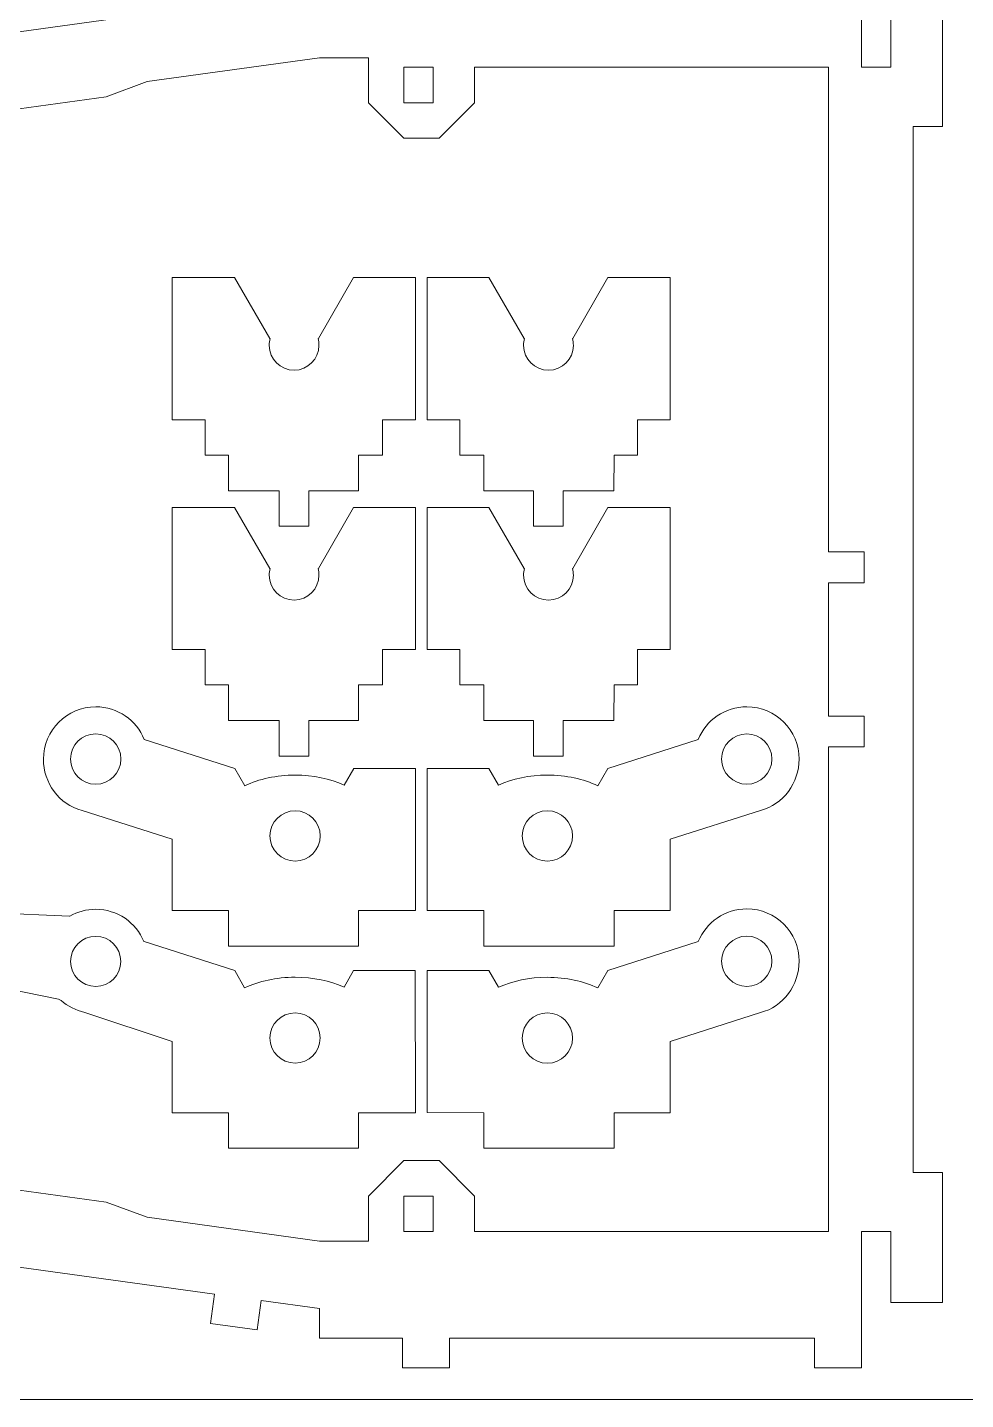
# Model space of a CAD drawing. Header units: centimetres. Extents: x -129.3 to -71.3, y -1.4 to 86.6.
# Drawn here: x -123.6 to -115.53, y -1.37 to 10.45 of the extents above; entities that cross this region are included whole.
import ezdxf

# ---------------------------------------------------------------- set-up
doc = ezdxf.new("R2010")
doc.units = ezdxf.units.CM
doc.header["$MEASUREMENT"] = 0
doc.layers.add('Camada 1', color=7, linetype='Continuous')

msp = doc.modelspace()

# ---------------------------------------------------------------- linework, layer by layer
at = {"layer": 'Camada 1', "color": 250, "lineweight": 20}
msp.add_open_spline([(-100.25825, -0.87178), (-100.25825, -1.14679), (-100.48325, -1.37179), (-100.75824, -1.37179), (-100.75824, -1.37179), (-100.75824, -1.37179), (-128.75825, -1.37179), (-128.75825, -1.37179), (-128.75825, -1.37179), (-129.03324, -1.37179), (-129.25825, -1.14679), (-129.25825, -0.87178), (-129.25825, -0.87178), (-129.25825, -0.87178), (-129.25825, 42.12823), (-129.25825, 42.12823), (-129.25825, 42.12823), (-129.25825, 42.40323), (-129.03324, 42.62823), (-128.75825, 42.62823)], degree=3, knots=[0, 0, 0, 0, 0.16666667, 0.16666667, 0.16666667, 0.16666667, 0.33333333, 0.33333333, 0.33333333, 0.33333333, 0.5, 0.5, 0.5, 0.5, 0.66666667, 0.66666667, 0.66666667, 0.66666667, 1, 1, 1, 1], dxfattribs=at)
at = {"layer": 'Camada 1', "lineweight": 9}
for points, knots in [([(-125.85326, 7.29261), (-125.85326, 7.29261), (-125.85326, 7.03779), (-125.85326, 7.03779), (-125.85326, 7.03779), (-125.85326, 7.03779), (-126.20753, 7.03779), (-126.20753, 7.03779), (-126.20753, 7.03779), (-126.20753, 7.03779), (-126.20753, 3.14068), (-126.20753, 3.14068), (-126.20753, 3.14068), (-126.20753, 3.14068), (-125.85326, 3.14068), (-125.85326, 3.14068), (-125.85326, 3.14068), (-125.85326, 3.14068), (-125.85326, 2.88587), (-125.85326, 2.88587), (-125.85326, 2.88587), (-125.85326, 2.88587), (-126.20753, 2.88587), (-126.20753, 2.88587), (-126.20753, 2.88587), (-126.20753, 2.88587), (-126.20753, 0.81398), (-126.20753, 0.81398), (-126.20753, 0.81398), (-126.20753, 0.81398), (-126.18846, 0.77413), (-126.18846, 0.77413), (-126.18846, 0.77413), (-126.18846, 0.77413), (-125.86197, 0.5121), (-125.86197, 0.5121), (-125.86197, 0.5121), (-125.86197, 0.5121), (-126.0197, 0.31283), (-126.0197, 0.31283), (-126.0197, 0.31283), (-126.0197, 0.31283), (-125.69322, 0.05079), (-125.69322, 0.05079), (-125.69322, 0.05079), (-125.69322, 0.05079), (-125.53549, 0.25005), (-125.53549, 0.25005), (-125.53549, 0.25005), (-125.53549, 0.25005), (-125.209, -0.01198), (-125.209, -0.01198), (-125.209, -0.01198), (-125.209, -0.01198), (-125.18434, -0.02262), (-125.18434, -0.02262), (-125.18434, -0.02262), (-125.18434, -0.02262), (-124.68294, -0.09191), (-124.68294, -0.09191), (-124.68294, -0.09191), (-124.68294, -0.09191), (-124.71735, -0.34436), (-124.71735, -0.34436), (-124.71735, -0.34436), (-124.71735, -0.34436), (-124.31622, -0.39979), (-124.31622, -0.39979), (-124.31622, -0.39979), (-124.31622, -0.39979), (-124.28181, -0.14735), (-124.28181, -0.14735), (-124.28181, -0.14735), (-124.28181, -0.14735), (-121.993, -0.46368), (-121.993, -0.46368), (-121.993, -0.46368), (-121.993, -0.46368), (-122.02741, -0.71613), (-122.02741, -0.71613), (-122.02741, -0.71613), (-122.02741, -0.71613), (-121.62629, -0.77157), (-121.62629, -0.77157), (-121.62629, -0.77157), (-121.62629, -0.77157), (-121.59188, -0.51912), (-121.59188, -0.51912), (-121.59188, -0.51912), (-121.59188, -0.51912), (-121.09048, -0.58842), (-121.09048, -0.58842), (-121.09048, -0.58842), (-121.09048, -0.58842), (-121.09048, -0.84274), (-121.09048, -0.84274), (-121.09048, -0.84274), (-121.09048, -0.84274), (-120.3754, -0.84274), (-120.3754, -0.84274), (-120.3754, -0.84274), (-120.3754, -0.84274), (-120.3754, -1.09756), (-120.3754, -1.09756), (-120.3754, -1.09756), (-120.3754, -1.09756), (-119.97052, -1.09756), (-119.97052, -1.09756), (-119.97052, -1.09756), (-119.97052, -1.09756), (-119.97052, -0.84274), (-119.97052, -0.84274), (-119.97052, -0.84274), (-119.97052, -0.84274), (-116.8279, -0.84274), (-116.8279, -0.84274), (-116.8279, -0.84274), (-116.8279, -0.84274), (-116.8279, -1.09756), (-116.8279, -1.09756), (-116.8279, -1.09756), (-116.8279, -1.09756), (-116.42301, -1.09756), (-116.42301, -1.09756), (-116.42301, -1.09756), (-116.42301, -1.09756), (-116.42301, 0.07457), (-116.42301, 0.07457), (-116.42301, 0.07457), (-116.42301, 0.07457), (-116.16996, 0.07457), (-116.16996, 0.07457), (-116.16996, 0.07457), (-116.16996, 0.07457), (-116.16996, -0.53698), (-116.16996, -0.53698), (-116.16996, -0.53698), (-116.16996, -0.53698), (-115.72588, -0.53698), (-115.72588, -0.53698), (-115.72588, -0.53698), (-115.72588, -0.53698), (-115.72588, 0.58418), (-115.72588, 0.58418), (-115.72588, 0.58418), (-115.72588, 0.58418), (-115.97893, 0.58418), (-115.97893, 0.58418), (-115.97893, 0.58418), (-115.97893, 0.58418), (-115.97893, 9.59429), (-115.97893, 9.59429), (-115.97893, 9.59429), (-115.97893, 9.59429), (-115.72588, 9.59429), (-115.72588, 9.59429), (-115.72588, 9.59429), (-115.72588, 9.59429), (-115.72588, 10.71545), (-115.72588, 10.71545), (-115.72588, 10.71545), (-115.72588, 10.71545), (-116.16996, 10.71545), (-116.16996, 10.71545), (-116.16996, 10.71545), (-116.16996, 10.71545), (-116.16996, 10.10391), (-116.16996, 10.10391), (-116.16996, 10.10391), (-116.16996, 10.10391), (-116.42301, 10.10391), (-116.42301, 10.10391), (-116.42301, 10.10391), (-116.42301, 10.10391), (-116.42301, 11.27604), (-116.42301, 11.27604), (-116.42301, 11.27604), (-116.42301, 11.27604), (-116.8279, 11.27604), (-116.8279, 11.27604), (-116.8279, 11.27604), (-116.8279, 11.27604), (-116.8279, 11.02123), (-116.8279, 11.02123), (-116.8279, 11.02123), (-116.8279, 11.02123), (-119.97052, 11.02123), (-119.97052, 11.02123), (-119.97052, 11.02123), (-119.97052, 11.02123), (-119.97052, 11.27604), (-119.97052, 11.27604), (-119.97052, 11.27604), (-119.97052, 11.27604), (-120.3754, 11.27604), (-120.3754, 11.27604), (-120.3754, 11.27604), (-120.3754, 11.27604), (-120.3754, 11.02123), (-120.3754, 11.02123), (-120.3754, 11.02123), (-120.3754, 11.02123), (-121.09048, 11.02123), (-121.09048, 11.02123), (-121.09048, 11.02123), (-121.09048, 11.02123), (-121.09048, 10.7669), (-121.09048, 10.7669), (-121.09048, 10.7669), (-121.09048, 10.7669), (-121.59188, 10.6976), (-121.59188, 10.6976), (-121.59188, 10.6976), (-121.59188, 10.6976), (-121.62629, 10.95004), (-121.62629, 10.95004), (-121.62629, 10.95004), (-121.62629, 10.95004), (-122.02741, 10.89461), (-122.02741, 10.89461), (-122.02741, 10.89461), (-122.02741, 10.89461), (-121.993, 10.64216), (-121.993, 10.64216), (-121.993, 10.64216), (-121.993, 10.64216), (-124.28181, 10.32584), (-124.28181, 10.32584), (-124.28181, 10.32584), (-124.28181, 10.32584), (-124.31622, 10.57829), (-124.31622, 10.57829), (-124.31622, 10.57829), (-124.31622, 10.57829), (-124.71735, 10.52285), (-124.71735, 10.52285), (-124.71735, 10.52285), (-124.71735, 10.52285), (-124.68294, 10.2704), (-124.68294, 10.2704), (-124.68294, 10.2704), (-124.68294, 10.2704), (-125.18434, 10.20111), (-125.18434, 10.20111), (-125.18434, 10.20111), (-125.18434, 10.20111), (-125.209, 10.19046), (-125.209, 10.19046), (-125.209, 10.19046), (-125.209, 10.19046), (-125.53549, 9.92843), (-125.53549, 9.92843), (-125.53549, 9.92843), (-125.53549, 9.92843), (-125.69322, 10.12769), (-125.69322, 10.12769), (-125.69322, 10.12769), (-125.69322, 10.12769), (-126.0197, 9.86565), (-126.0197, 9.86565), (-126.0197, 9.86565), (-126.0197, 9.86565), (-125.86197, 9.6664), (-125.86197, 9.6664), (-125.86197, 9.6664), (-125.86197, 9.6664), (-126.18846, 9.40436), (-126.18846, 9.40436), (-126.18846, 9.40436), (-126.18846, 9.40436), (-126.20753, 9.3645), (-126.20753, 9.3645), (-126.20753, 9.3645), (-126.20753, 9.3645), (-126.20753, 7.29261), (-126.20753, 7.29261), (-126.20753, 7.29261), (-126.20753, 7.29261), (-125.85326, 7.29261), (-125.85326, 7.29261)], [0, 0, 0, 0, 0.01408451, 0.01408451, 0.01408451, 0.01408451, 0.02816901, 0.02816901, 0.02816901, 0.02816901, 0.04225352, 0.04225352, 0.04225352, 0.04225352, 0.05633803, 0.05633803, 0.05633803, 0.05633803, 0.07042254, 0.07042254, 0.07042254, 0.07042254, 0.08450704, 0.08450704, 0.08450704, 0.08450704, 0.09859155, 0.09859155, 0.09859155, 0.09859155, 0.11267606, 0.11267606, 0.11267606, 0.11267606, 0.12676056, 0.12676056, 0.12676056, 0.12676056, 0.14084507, 0.14084507, 0.14084507, 0.14084507, 0.15492958, 0.15492958, 0.15492958, 0.15492958, 0.16901408, 0.16901408, 0.16901408, 0.16901408, 0.18309859, 0.18309859, 0.18309859, 0.18309859, 0.1971831, 0.1971831, 0.1971831, 0.1971831, 0.21126761, 0.21126761, 0.21126761, 0.21126761, 0.22535211, 0.22535211, 0.22535211, 0.22535211, 0.23943662, 0.23943662, 0.23943662, 0.23943662, 0.25352113, 0.25352113, 0.25352113, 0.25352113, 0.26760563, 0.26760563, 0.26760563, 0.26760563, 0.28169014, 0.28169014, 0.28169014, 0.28169014, 0.29577465, 0.29577465, 0.29577465, 0.29577465, 0.30985915, 0.30985915, 0.30985915, 0.30985915, 0.32394366, 0.32394366, 0.32394366, 0.32394366, 0.33802817, 0.33802817, 0.33802817, 0.33802817, 0.35211268, 0.35211268, 0.35211268, 0.35211268, 0.36619718, 0.36619718, 0.36619718, 0.36619718, 0.38028169, 0.38028169, 0.38028169, 0.38028169, 0.3943662, 0.3943662, 0.3943662, 0.3943662, 0.4084507, 0.4084507, 0.4084507, 0.4084507, 0.42253521, 0.42253521, 0.42253521, 0.42253521, 0.43661972, 0.43661972, 0.43661972, 0.43661972, 0.45070423, 0.45070423, 0.45070423, 0.45070423, 0.46478873, 0.46478873, 0.46478873, 0.46478873, 0.47887324, 0.47887324, 0.47887324, 0.47887324, 0.49295775, 0.49295775, 0.49295775, 0.49295775, 0.50704225, 0.50704225, 0.50704225, 0.50704225, 0.52112676, 0.52112676, 0.52112676, 0.52112676, 0.53521127, 0.53521127, 0.53521127, 0.53521127, 0.54929577, 0.54929577, 0.54929577, 0.54929577, 0.56338028, 0.56338028, 0.56338028, 0.56338028, 0.57746479, 0.57746479, 0.57746479, 0.57746479, 0.5915493, 0.5915493, 0.5915493, 0.5915493, 0.6056338, 0.6056338, 0.6056338, 0.6056338, 0.61971831, 0.61971831, 0.61971831, 0.61971831, 0.63380282, 0.63380282, 0.63380282, 0.63380282, 0.64788732, 0.64788732, 0.64788732, 0.64788732, 0.66197183, 0.66197183, 0.66197183, 0.66197183, 0.67605634, 0.67605634, 0.67605634, 0.67605634, 0.69014085, 0.69014085, 0.69014085, 0.69014085, 0.70422535, 0.70422535, 0.70422535, 0.70422535, 0.71830986, 0.71830986, 0.71830986, 0.71830986, 0.73239437, 0.73239437, 0.73239437, 0.73239437, 0.74647887, 0.74647887, 0.74647887, 0.74647887, 0.76056338, 0.76056338, 0.76056338, 0.76056338, 0.77464789, 0.77464789, 0.77464789, 0.77464789, 0.78873239, 0.78873239, 0.78873239, 0.78873239, 0.8028169, 0.8028169, 0.8028169, 0.8028169, 0.81690141, 0.81690141, 0.81690141, 0.81690141, 0.83098592, 0.83098592, 0.83098592, 0.83098592, 0.84507042, 0.84507042, 0.84507042, 0.84507042, 0.85915493, 0.85915493, 0.85915493, 0.85915493, 0.87323944, 0.87323944, 0.87323944, 0.87323944, 0.88732394, 0.88732394, 0.88732394, 0.88732394, 0.90140845, 0.90140845, 0.90140845, 0.90140845, 0.91549296, 0.91549296, 0.91549296, 0.91549296, 0.92957746, 0.92957746, 0.92957746, 0.92957746, 0.94366197, 0.94366197, 0.94366197, 0.94366197, 0.95774648, 0.95774648, 0.95774648, 0.95774648, 0.97183099, 0.97183099, 0.97183099, 0.97183099, 1, 1, 1, 1]), ([(-125.42813, 3.16616), (-125.42813, 3.16616), (-125.54959, 3.41077), (-125.54959, 3.41077), (-125.54959, 3.41077), (-125.54959, 3.41077), (-125.54959, 6.76772), (-125.54959, 6.76772), (-125.54959, 6.76772), (-125.54959, 6.76772), (-125.42813, 7.01231), (-125.42813, 7.01231), (-125.42813, 7.01231), (-125.42813, 7.01231), (-125.42813, 7.31809), (-125.42813, 7.31809), (-125.42813, 7.31809), (-125.42813, 7.31809), (-125.54959, 7.55404), (-125.54959, 7.55404), (-125.54959, 7.55404), (-125.54959, 7.55404), (-125.54959, 9.2404), (-125.54959, 9.2404), (-125.54959, 9.2404), (-125.54959, 9.2404), (-125.17746, 9.53907), (-125.17746, 9.53907), (-125.17746, 9.53907), (-125.17746, 9.53907), (-122.9257, 9.85027), (-122.9257, 9.85027), (-122.9257, 9.85027), (-122.9257, 9.85027), (-122.57445, 9.98029), (-122.57445, 9.98029), (-122.57445, 9.98029), (-122.57445, 9.98029), (-121.09048, 10.18539), (-121.09048, 10.18539), (-121.09048, 10.18539), (-121.09048, 10.18539), (-120.6668, 10.18539), (-120.6668, 10.18539), (-120.6668, 10.18539), (-120.6668, 10.18539), (-120.6668, 9.79814), (-120.6668, 9.79814), (-120.6668, 9.79814), (-120.6668, 9.79814), (-120.36314, 9.49237), (-120.36314, 9.49237), (-120.36314, 9.49237), (-120.36314, 9.49237), (-120.05947, 9.49237), (-120.05947, 9.49237), (-120.05947, 9.49237), (-120.05947, 9.49237), (-119.75581, 9.79814), (-119.75581, 9.79814), (-119.75581, 9.79814), (-119.75581, 9.79814), (-119.75581, 10.10391), (-119.75581, 10.10391), (-119.75581, 10.10391), (-119.75581, 10.10391), (-116.70772, 10.10391), (-116.70772, 10.10391), (-116.70772, 10.10391), (-116.70772, 10.10391), (-116.70772, 5.92898), (-116.70772, 5.92898), (-116.70772, 5.92898), (-116.70772, 5.92898), (-116.39971, 5.92898), (-116.39971, 5.92898), (-116.39971, 5.92898), (-116.39971, 5.92898), (-116.39971, 5.66438), (-116.39971, 5.66438), (-116.39971, 5.66438), (-116.39971, 5.66438), (-116.70772, 5.66438), (-116.70772, 5.66438), (-116.70772, 5.66438), (-116.70772, 5.66438), (-116.70772, 4.5141), (-116.70772, 4.5141), (-116.70772, 4.5141), (-116.70772, 4.5141), (-116.39971, 4.5141), (-116.39971, 4.5141), (-116.39971, 4.5141), (-116.39971, 4.5141), (-116.39971, 4.2495), (-116.39971, 4.2495), (-116.39971, 4.2495), (-116.39971, 4.2495), (-116.70772, 4.2495), (-116.70772, 4.2495), (-116.70772, 4.2495), (-116.70772, 4.2495), (-116.70772, 0.07457), (-116.70772, 0.07457), (-116.70772, 0.07457), (-116.70772, 0.07457), (-119.75581, 0.07457), (-119.75581, 0.07457), (-119.75581, 0.07457), (-119.75581, 0.07457), (-119.75581, 0.38034), (-119.75581, 0.38034), (-119.75581, 0.38034), (-119.75581, 0.38034), (-120.05947, 0.68612), (-120.05947, 0.68612), (-120.05947, 0.68612), (-120.05947, 0.68612), (-120.36314, 0.68612), (-120.36314, 0.68612), (-120.36314, 0.68612), (-120.36314, 0.68612), (-120.6668, 0.38034), (-120.6668, 0.38034), (-120.6668, 0.38034), (-120.6668, 0.38034), (-120.6668, -0.0069), (-120.6668, -0.0069), (-120.6668, -0.0069), (-120.6668, -0.0069), (-121.09048, -0.0069), (-121.09048, -0.0069), (-121.09048, -0.0069), (-121.09048, -0.0069), (-122.57445, 0.19819), (-122.57445, 0.19819), (-122.57445, 0.19819), (-122.57445, 0.19819), (-122.9257, 0.32822), (-122.9257, 0.32822), (-122.9257, 0.32822), (-122.9257, 0.32822), (-125.17746, 0.63942), (-125.17746, 0.63942), (-125.17746, 0.63942), (-125.17746, 0.63942), (-125.54959, 0.93809), (-125.54959, 0.93809), (-125.54959, 0.93809), (-125.54959, 0.93809), (-125.54959, 2.62443), (-125.54959, 2.62443), (-125.54959, 2.62443), (-125.54959, 2.62443), (-125.42813, 2.8604), (-125.42813, 2.8604), (-125.42813, 2.8604), (-125.42813, 2.8604), (-125.42813, 3.16616), (-125.42813, 3.16616)], [0, 0, 0, 0, 0.02439024, 0.02439024, 0.02439024, 0.02439024, 0.04878049, 0.04878049, 0.04878049, 0.04878049, 0.07317073, 0.07317073, 0.07317073, 0.07317073, 0.09756098, 0.09756098, 0.09756098, 0.09756098, 0.12195122, 0.12195122, 0.12195122, 0.12195122, 0.14634146, 0.14634146, 0.14634146, 0.14634146, 0.17073171, 0.17073171, 0.17073171, 0.17073171, 0.19512195, 0.19512195, 0.19512195, 0.19512195, 0.2195122, 0.2195122, 0.2195122, 0.2195122, 0.24390244, 0.24390244, 0.24390244, 0.24390244, 0.26829268, 0.26829268, 0.26829268, 0.26829268, 0.29268293, 0.29268293, 0.29268293, 0.29268293, 0.31707317, 0.31707317, 0.31707317, 0.31707317, 0.34146341, 0.34146341, 0.34146341, 0.34146341, 0.36585366, 0.36585366, 0.36585366, 0.36585366, 0.3902439, 0.3902439, 0.3902439, 0.3902439, 0.41463415, 0.41463415, 0.41463415, 0.41463415, 0.43902439, 0.43902439, 0.43902439, 0.43902439, 0.46341463, 0.46341463, 0.46341463, 0.46341463, 0.48780488, 0.48780488, 0.48780488, 0.48780488, 0.51219512, 0.51219512, 0.51219512, 0.51219512, 0.53658537, 0.53658537, 0.53658537, 0.53658537, 0.56097561, 0.56097561, 0.56097561, 0.56097561, 0.58536585, 0.58536585, 0.58536585, 0.58536585, 0.6097561, 0.6097561, 0.6097561, 0.6097561, 0.63414634, 0.63414634, 0.63414634, 0.63414634, 0.65853659, 0.65853659, 0.65853659, 0.65853659, 0.68292683, 0.68292683, 0.68292683, 0.68292683, 0.70731707, 0.70731707, 0.70731707, 0.70731707, 0.73170732, 0.73170732, 0.73170732, 0.73170732, 0.75609756, 0.75609756, 0.75609756, 0.75609756, 0.7804878, 0.7804878, 0.7804878, 0.7804878, 0.80487805, 0.80487805, 0.80487805, 0.80487805, 0.82926829, 0.82926829, 0.82926829, 0.82926829, 0.85365854, 0.85365854, 0.85365854, 0.85365854, 0.87804878, 0.87804878, 0.87804878, 0.87804878, 0.90243902, 0.90243902, 0.90243902, 0.90243902, 0.92682927, 0.92682927, 0.92682927, 0.92682927, 0.95121951, 0.95121951, 0.95121951, 0.95121951, 1, 1, 1, 1]), ([(-120.36314, 10.10391), (-120.36314, 10.10391), (-120.36314, 9.79814), (-120.36314, 9.79814), (-120.36314, 9.79814), (-120.36314, 9.79814), (-120.11008, 9.79814), (-120.11008, 9.79814), (-120.11008, 9.79814), (-120.11008, 9.79814), (-120.11008, 10.10391), (-120.11008, 10.10391), (-120.11008, 10.10391), (-120.11008, 10.10391), (-120.36314, 10.10391), (-120.36314, 10.10391)], [0, 0, 0, 0, 0.2, 0.2, 0.2, 0.2, 0.4, 0.4, 0.4, 0.4, 0.6, 0.6, 0.6, 0.6, 1, 1, 1, 1]), ([(-122.35719, 7.06842), (-122.35719, 7.06842), (-122.35682, 8.29228), (-122.35682, 8.29228), (-122.35682, 8.29228), (-122.35682, 8.29228), (-121.82053, 8.29221), (-121.82053, 8.29221), (-121.82053, 8.29221), (-121.82053, 8.29221), (-121.51724, 7.76682), (-121.51724, 7.76682), (-121.51724, 7.76682), (-121.51724, 7.76682), (-121.51474, 7.76682), (-121.51474, 7.76682), (-121.51474, 7.76682), (-121.51993, 7.74835), (-121.52271, 7.72886), (-121.52271, 7.70873), (-121.52271, 7.70873), (-121.52271, 7.59037), (-121.42676, 7.49442), (-121.3084, 7.49442), (-121.3084, 7.49442), (-121.19004, 7.49442), (-121.09409, 7.59037), (-121.09409, 7.70873), (-121.09409, 7.70873), (-121.09409, 7.72888), (-121.09688, 7.74839), (-121.10208, 7.76688), (-121.10208, 7.76688), (-121.10208, 7.76688), (-121.09933, 7.76688), (-121.09933, 7.76688), (-121.09933, 7.76688), (-121.09933, 7.76688), (-120.79615, 8.29222), (-120.79615, 8.29222), (-120.79615, 8.29222), (-120.79615, 8.29222), (-120.26323, 8.29222), (-120.26323, 8.29222), (-120.26323, 8.29222), (-120.26323, 8.29222), (-120.26318, 7.06833), (-120.26318, 7.06833), (-120.26318, 7.06833), (-120.26318, 7.06833), (-120.54554, 7.06833), (-120.54554, 7.06833), (-120.54554, 7.06833), (-120.54554, 7.06833), (-120.54554, 6.76235), (-120.54554, 6.76235), (-120.54554, 6.76235), (-120.54554, 6.76235), (-120.75283, 6.76234), (-120.75283, 6.76234), (-120.75283, 6.76234), (-120.75283, 6.76234), (-120.75277, 6.45637), (-120.75277, 6.45637), (-120.75277, 6.45637), (-120.75277, 6.45637), (-121.1807, 6.45637), (-121.1807, 6.45637), (-121.1807, 6.45637), (-121.1807, 6.45637), (-121.1807, 6.15041), (-121.1807, 6.15041), (-121.1807, 6.15041), (-121.1807, 6.15041), (-121.43577, 6.15041), (-121.43577, 6.15041), (-121.43577, 6.15041), (-121.43577, 6.15041), (-121.43577, 6.45637), (-121.43577, 6.45637), (-121.43577, 6.45637), (-121.43577, 6.45637), (-121.87266, 6.4565), (-121.87266, 6.4565), (-121.87266, 6.4565), (-121.87266, 6.4565), (-121.87284, 6.76247), (-121.87284, 6.76247), (-121.87284, 6.76247), (-121.87284, 6.76247), (-122.07459, 6.76235), (-122.07459, 6.76235), (-122.07459, 6.76235), (-122.07459, 6.76235), (-122.07477, 7.06833), (-122.07477, 7.06833), (-122.07477, 7.06833), (-122.07477, 7.06833), (-122.35719, 7.06842), (-122.35719, 7.06842)], [0, 0, 0, 0, 0.03846154, 0.03846154, 0.03846154, 0.03846154, 0.07692308, 0.07692308, 0.07692308, 0.07692308, 0.11538462, 0.11538462, 0.11538462, 0.11538462, 0.15384615, 0.15384615, 0.15384615, 0.15384615, 0.19230769, 0.19230769, 0.19230769, 0.19230769, 0.23076923, 0.23076923, 0.23076923, 0.23076923, 0.26923077, 0.26923077, 0.26923077, 0.26923077, 0.30769231, 0.30769231, 0.30769231, 0.30769231, 0.34615385, 0.34615385, 0.34615385, 0.34615385, 0.38461538, 0.38461538, 0.38461538, 0.38461538, 0.42307692, 0.42307692, 0.42307692, 0.42307692, 0.46153846, 0.46153846, 0.46153846, 0.46153846, 0.5, 0.5, 0.5, 0.5, 0.53846154, 0.53846154, 0.53846154, 0.53846154, 0.57692308, 0.57692308, 0.57692308, 0.57692308, 0.61538462, 0.61538462, 0.61538462, 0.61538462, 0.65384615, 0.65384615, 0.65384615, 0.65384615, 0.69230769, 0.69230769, 0.69230769, 0.69230769, 0.73076923, 0.73076923, 0.73076923, 0.73076923, 0.76923077, 0.76923077, 0.76923077, 0.76923077, 0.80769231, 0.80769231, 0.80769231, 0.80769231, 0.84615385, 0.84615385, 0.84615385, 0.84615385, 0.88461538, 0.88461538, 0.88461538, 0.88461538, 0.92307692, 0.92307692, 0.92307692, 0.92307692, 1, 1, 1, 1]), ([(-118.06917, 7.06842), (-118.06917, 7.06842), (-118.06954, 8.29228), (-118.06954, 8.29228), (-118.06954, 8.29228), (-118.06954, 8.29228), (-118.60583, 8.29221), (-118.60583, 8.29221), (-118.60583, 8.29221), (-118.60583, 8.29221), (-118.90912, 7.76682), (-118.90912, 7.76682), (-118.90912, 7.76682), (-118.90912, 7.76682), (-118.91162, 7.76682), (-118.91162, 7.76682), (-118.91162, 7.76682), (-118.90643, 7.74835), (-118.90365, 7.72886), (-118.90365, 7.70873), (-118.90365, 7.70873), (-118.90365, 7.59037), (-118.9996, 7.49442), (-119.11796, 7.49442), (-119.11796, 7.49442), (-119.23632, 7.49442), (-119.33227, 7.59037), (-119.33227, 7.70873), (-119.33227, 7.70873), (-119.33227, 7.72888), (-119.32948, 7.74839), (-119.32428, 7.76688), (-119.32428, 7.76688), (-119.32428, 7.76688), (-119.32703, 7.76688), (-119.32703, 7.76688), (-119.32703, 7.76688), (-119.32703, 7.76688), (-119.63021, 8.29222), (-119.63021, 8.29222), (-119.63021, 8.29222), (-119.63021, 8.29222), (-120.16313, 8.29222), (-120.16313, 8.29222), (-120.16313, 8.29222), (-120.16313, 8.29222), (-120.16318, 7.06833), (-120.16318, 7.06833), (-120.16318, 7.06833), (-120.16318, 7.06833), (-119.88082, 7.06833), (-119.88082, 7.06833), (-119.88082, 7.06833), (-119.88082, 7.06833), (-119.88082, 6.76235), (-119.88082, 6.76235), (-119.88082, 6.76235), (-119.88082, 6.76235), (-119.67353, 6.76234), (-119.67353, 6.76234), (-119.67353, 6.76234), (-119.67353, 6.76234), (-119.67359, 6.45637), (-119.67359, 6.45637), (-119.67359, 6.45637), (-119.67359, 6.45637), (-119.24566, 6.45637), (-119.24566, 6.45637), (-119.24566, 6.45637), (-119.24566, 6.45637), (-119.24566, 6.15041), (-119.24566, 6.15041), (-119.24566, 6.15041), (-119.24566, 6.15041), (-118.99059, 6.15041), (-118.99059, 6.15041), (-118.99059, 6.15041), (-118.99059, 6.15041), (-118.99059, 6.45637), (-118.99059, 6.45637), (-118.99059, 6.45637), (-118.99059, 6.45637), (-118.5537, 6.4565), (-118.5537, 6.4565), (-118.5537, 6.4565), (-118.5537, 6.4565), (-118.55352, 6.76247), (-118.55352, 6.76247), (-118.55352, 6.76247), (-118.55352, 6.76247), (-118.35177, 6.76235), (-118.35177, 6.76235), (-118.35177, 6.76235), (-118.35177, 6.76235), (-118.35159, 7.06833), (-118.35159, 7.06833), (-118.35159, 7.06833), (-118.35159, 7.06833), (-118.06917, 7.06842), (-118.06917, 7.06842)], [0, 0, 0, 0, 0.03846154, 0.03846154, 0.03846154, 0.03846154, 0.07692308, 0.07692308, 0.07692308, 0.07692308, 0.11538462, 0.11538462, 0.11538462, 0.11538462, 0.15384615, 0.15384615, 0.15384615, 0.15384615, 0.19230769, 0.19230769, 0.19230769, 0.19230769, 0.23076923, 0.23076923, 0.23076923, 0.23076923, 0.26923077, 0.26923077, 0.26923077, 0.26923077, 0.30769231, 0.30769231, 0.30769231, 0.30769231, 0.34615385, 0.34615385, 0.34615385, 0.34615385, 0.38461538, 0.38461538, 0.38461538, 0.38461538, 0.42307692, 0.42307692, 0.42307692, 0.42307692, 0.46153846, 0.46153846, 0.46153846, 0.46153846, 0.5, 0.5, 0.5, 0.5, 0.53846154, 0.53846154, 0.53846154, 0.53846154, 0.57692308, 0.57692308, 0.57692308, 0.57692308, 0.61538462, 0.61538462, 0.61538462, 0.61538462, 0.65384615, 0.65384615, 0.65384615, 0.65384615, 0.69230769, 0.69230769, 0.69230769, 0.69230769, 0.73076923, 0.73076923, 0.73076923, 0.73076923, 0.76923077, 0.76923077, 0.76923077, 0.76923077, 0.80769231, 0.80769231, 0.80769231, 0.80769231, 0.84615385, 0.84615385, 0.84615385, 0.84615385, 0.88461538, 0.88461538, 0.88461538, 0.88461538, 0.92307692, 0.92307692, 0.92307692, 0.92307692, 1, 1, 1, 1]), ([(-122.35719, 5.08934), (-122.35719, 5.08934), (-122.35682, 6.3132), (-122.35682, 6.3132), (-122.35682, 6.3132), (-122.35682, 6.3132), (-121.82053, 6.31313), (-121.82053, 6.31313), (-121.82053, 6.31313), (-121.82053, 6.31313), (-121.51724, 5.78774), (-121.51724, 5.78774), (-121.51724, 5.78774), (-121.51724, 5.78774), (-121.51474, 5.78774), (-121.51474, 5.78774), (-121.51474, 5.78774), (-121.51993, 5.76927), (-121.52271, 5.74978), (-121.52271, 5.72965), (-121.52271, 5.72965), (-121.52271, 5.61129), (-121.42676, 5.51534), (-121.3084, 5.51534), (-121.3084, 5.51534), (-121.19004, 5.51534), (-121.09409, 5.61129), (-121.09409, 5.72965), (-121.09409, 5.72965), (-121.09409, 5.7498), (-121.09688, 5.76931), (-121.10208, 5.7878), (-121.10208, 5.7878), (-121.10208, 5.7878), (-121.09933, 5.7878), (-121.09933, 5.7878), (-121.09933, 5.7878), (-121.09933, 5.7878), (-120.79615, 6.31314), (-120.79615, 6.31314), (-120.79615, 6.31314), (-120.79615, 6.31314), (-120.26323, 6.31314), (-120.26323, 6.31314), (-120.26323, 6.31314), (-120.26323, 6.31314), (-120.26318, 5.08925), (-120.26318, 5.08925), (-120.26318, 5.08925), (-120.26318, 5.08925), (-120.54554, 5.08925), (-120.54554, 5.08925), (-120.54554, 5.08925), (-120.54554, 5.08925), (-120.54554, 4.78327), (-120.54554, 4.78327), (-120.54554, 4.78327), (-120.54554, 4.78327), (-120.75283, 4.78326), (-120.75283, 4.78326), (-120.75283, 4.78326), (-120.75283, 4.78326), (-120.75277, 4.47729), (-120.75277, 4.47729), (-120.75277, 4.47729), (-120.75277, 4.47729), (-121.1807, 4.47729), (-121.1807, 4.47729), (-121.1807, 4.47729), (-121.1807, 4.47729), (-121.1807, 4.17133), (-121.1807, 4.17133), (-121.1807, 4.17133), (-121.1807, 4.17133), (-121.43577, 4.17133), (-121.43577, 4.17133), (-121.43577, 4.17133), (-121.43577, 4.17133), (-121.43577, 4.47729), (-121.43577, 4.47729), (-121.43577, 4.47729), (-121.43577, 4.47729), (-121.87266, 4.47742), (-121.87266, 4.47742), (-121.87266, 4.47742), (-121.87266, 4.47742), (-121.87284, 4.78339), (-121.87284, 4.78339), (-121.87284, 4.78339), (-121.87284, 4.78339), (-122.07459, 4.78327), (-122.07459, 4.78327), (-122.07459, 4.78327), (-122.07459, 4.78327), (-122.07477, 5.08925), (-122.07477, 5.08925), (-122.07477, 5.08925), (-122.07477, 5.08925), (-122.35719, 5.08934), (-122.35719, 5.08934)], [0, 0, 0, 0, 0.03846154, 0.03846154, 0.03846154, 0.03846154, 0.07692308, 0.07692308, 0.07692308, 0.07692308, 0.11538462, 0.11538462, 0.11538462, 0.11538462, 0.15384615, 0.15384615, 0.15384615, 0.15384615, 0.19230769, 0.19230769, 0.19230769, 0.19230769, 0.23076923, 0.23076923, 0.23076923, 0.23076923, 0.26923077, 0.26923077, 0.26923077, 0.26923077, 0.30769231, 0.30769231, 0.30769231, 0.30769231, 0.34615385, 0.34615385, 0.34615385, 0.34615385, 0.38461538, 0.38461538, 0.38461538, 0.38461538, 0.42307692, 0.42307692, 0.42307692, 0.42307692, 0.46153846, 0.46153846, 0.46153846, 0.46153846, 0.5, 0.5, 0.5, 0.5, 0.53846154, 0.53846154, 0.53846154, 0.53846154, 0.57692308, 0.57692308, 0.57692308, 0.57692308, 0.61538462, 0.61538462, 0.61538462, 0.61538462, 0.65384615, 0.65384615, 0.65384615, 0.65384615, 0.69230769, 0.69230769, 0.69230769, 0.69230769, 0.73076923, 0.73076923, 0.73076923, 0.73076923, 0.76923077, 0.76923077, 0.76923077, 0.76923077, 0.80769231, 0.80769231, 0.80769231, 0.80769231, 0.84615385, 0.84615385, 0.84615385, 0.84615385, 0.88461538, 0.88461538, 0.88461538, 0.88461538, 0.92307692, 0.92307692, 0.92307692, 0.92307692, 1, 1, 1, 1]), ([(-118.06917, 5.08934), (-118.06917, 5.08934), (-118.06954, 6.3132), (-118.06954, 6.3132), (-118.06954, 6.3132), (-118.06954, 6.3132), (-118.60583, 6.31313), (-118.60583, 6.31313), (-118.60583, 6.31313), (-118.60583, 6.31313), (-118.90912, 5.78774), (-118.90912, 5.78774), (-118.90912, 5.78774), (-118.90912, 5.78774), (-118.91162, 5.78774), (-118.91162, 5.78774), (-118.91162, 5.78774), (-118.90643, 5.76927), (-118.90365, 5.74978), (-118.90365, 5.72965), (-118.90365, 5.72965), (-118.90365, 5.61129), (-118.9996, 5.51534), (-119.11796, 5.51534), (-119.11796, 5.51534), (-119.23632, 5.51534), (-119.33227, 5.61129), (-119.33227, 5.72965), (-119.33227, 5.72965), (-119.33227, 5.7498), (-119.32948, 5.76931), (-119.32428, 5.7878), (-119.32428, 5.7878), (-119.32428, 5.7878), (-119.32703, 5.7878), (-119.32703, 5.7878), (-119.32703, 5.7878), (-119.32703, 5.7878), (-119.63021, 6.31314), (-119.63021, 6.31314), (-119.63021, 6.31314), (-119.63021, 6.31314), (-120.16313, 6.31314), (-120.16313, 6.31314), (-120.16313, 6.31314), (-120.16313, 6.31314), (-120.16318, 5.08925), (-120.16318, 5.08925), (-120.16318, 5.08925), (-120.16318, 5.08925), (-119.88082, 5.08925), (-119.88082, 5.08925), (-119.88082, 5.08925), (-119.88082, 5.08925), (-119.88082, 4.78327), (-119.88082, 4.78327), (-119.88082, 4.78327), (-119.88082, 4.78327), (-119.67353, 4.78326), (-119.67353, 4.78326), (-119.67353, 4.78326), (-119.67353, 4.78326), (-119.67359, 4.47729), (-119.67359, 4.47729), (-119.67359, 4.47729), (-119.67359, 4.47729), (-119.24566, 4.47729), (-119.24566, 4.47729), (-119.24566, 4.47729), (-119.24566, 4.47729), (-119.24566, 4.17133), (-119.24566, 4.17133), (-119.24566, 4.17133), (-119.24566, 4.17133), (-118.99059, 4.17133), (-118.99059, 4.17133), (-118.99059, 4.17133), (-118.99059, 4.17133), (-118.99059, 4.47729), (-118.99059, 4.47729), (-118.99059, 4.47729), (-118.99059, 4.47729), (-118.5537, 4.47742), (-118.5537, 4.47742), (-118.5537, 4.47742), (-118.5537, 4.47742), (-118.55352, 4.78339), (-118.55352, 4.78339), (-118.55352, 4.78339), (-118.55352, 4.78339), (-118.35177, 4.78327), (-118.35177, 4.78327), (-118.35177, 4.78327), (-118.35177, 4.78327), (-118.35159, 5.08925), (-118.35159, 5.08925), (-118.35159, 5.08925), (-118.35159, 5.08925), (-118.06917, 5.08934), (-118.06917, 5.08934)], [0, 0, 0, 0, 0.03846154, 0.03846154, 0.03846154, 0.03846154, 0.07692308, 0.07692308, 0.07692308, 0.07692308, 0.11538462, 0.11538462, 0.11538462, 0.11538462, 0.15384615, 0.15384615, 0.15384615, 0.15384615, 0.19230769, 0.19230769, 0.19230769, 0.19230769, 0.23076923, 0.23076923, 0.23076923, 0.23076923, 0.26923077, 0.26923077, 0.26923077, 0.26923077, 0.30769231, 0.30769231, 0.30769231, 0.30769231, 0.34615385, 0.34615385, 0.34615385, 0.34615385, 0.38461538, 0.38461538, 0.38461538, 0.38461538, 0.42307692, 0.42307692, 0.42307692, 0.42307692, 0.46153846, 0.46153846, 0.46153846, 0.46153846, 0.5, 0.5, 0.5, 0.5, 0.53846154, 0.53846154, 0.53846154, 0.53846154, 0.57692308, 0.57692308, 0.57692308, 0.57692308, 0.61538462, 0.61538462, 0.61538462, 0.61538462, 0.65384615, 0.65384615, 0.65384615, 0.65384615, 0.69230769, 0.69230769, 0.69230769, 0.69230769, 0.73076923, 0.73076923, 0.73076923, 0.73076923, 0.76923077, 0.76923077, 0.76923077, 0.76923077, 0.80769231, 0.80769231, 0.80769231, 0.80769231, 0.84615385, 0.84615385, 0.84615385, 0.84615385, 0.88461538, 0.88461538, 0.88461538, 0.88461538, 0.92307692, 0.92307692, 0.92307692, 0.92307692, 1, 1, 1, 1]), ([(-120.36314, 0.38034), (-120.36314, 0.38034), (-120.11008, 0.38034), (-120.11008, 0.38034), (-120.11008, 0.38034), (-120.11008, 0.38034), (-120.11008, 0.07457), (-120.11008, 0.07457), (-120.11008, 0.07457), (-120.11008, 0.07457), (-120.36314, 0.07457), (-120.36314, 0.07457), (-120.36314, 0.07457), (-120.36314, 0.07457), (-120.36314, 0.38034), (-120.36314, 0.38034)], [0, 0, 0, 0, 0.2, 0.2, 0.2, 0.2, 0.4, 0.4, 0.4, 0.4, 0.6, 0.6, 0.6, 0.6, 1, 1, 1, 1])]:
    msp.add_open_spline(points, degree=3, knots=knots, dxfattribs=at)
at = {"layer": 'Camada 1', "color": 250, "lineweight": 9}
for points, knots in [([(-123.01625, 4.59596), (-122.82742, 4.59596), (-122.66575, 4.4798), (-122.59876, 4.31503), (-122.59876, 4.31503), (-122.59876, 4.31503), (-121.81909, 4.06451), (-121.81909, 4.06451), (-121.81909, 4.06451), (-121.81909, 4.06451), (-121.73339, 3.91556), (-121.73339, 3.91556), (-121.73339, 3.91556), (-121.60979, 3.97309), (-121.46028, 4.00676), (-121.29919, 4.00676), (-121.29919, 4.00676), (-121.14357, 4.00676), (-120.99876, 3.97532), (-120.87768, 3.92133), (-120.87768, 3.92133), (-120.87768, 3.92133), (-120.79471, 4.0646), (-120.79471, 4.0646), (-120.79471, 4.0646), (-120.79471, 4.0646), (-120.2635, 4.06472), (-120.2635, 4.06472), (-120.2635, 4.06472), (-120.2635, 4.06472), (-120.26318, 2.84087), (-120.26318, 2.84087), (-120.26318, 2.84087), (-120.26318, 2.84087), (-120.75274, 2.84077), (-120.75274, 2.84077), (-120.75274, 2.84077), (-120.75274, 2.84077), (-120.753, 2.53477), (-120.753, 2.53477), (-120.753, 2.53477), (-120.753, 2.53477), (-121.873, 2.53477), (-121.873, 2.53477), (-121.873, 2.53477), (-121.873, 2.53477), (-121.873, 2.84077), (-121.873, 2.84077), (-121.873, 2.84077), (-121.873, 2.84077), (-122.35722, 2.84077), (-122.35722, 2.84077), (-122.35722, 2.84077), (-122.35722, 2.84077), (-122.35722, 3.45509), (-122.35722, 3.45509), (-122.35722, 3.45509), (-122.35722, 3.45509), (-123.13293, 3.7027), (-123.13293, 3.7027), (-123.13293, 3.7027), (-123.33353, 3.75372), (-123.46678, 3.94116), (-123.46678, 4.14543), (-123.46678, 4.14543), (-123.46678, 4.39426), (-123.26508, 4.59596), (-123.01625, 4.59596)], [0, 0, 0, 0, 0.05555556, 0.05555556, 0.05555556, 0.05555556, 0.11111111, 0.11111111, 0.11111111, 0.11111111, 0.16666667, 0.16666667, 0.16666667, 0.16666667, 0.22222222, 0.22222222, 0.22222222, 0.22222222, 0.27777778, 0.27777778, 0.27777778, 0.27777778, 0.33333333, 0.33333333, 0.33333333, 0.33333333, 0.38888889, 0.38888889, 0.38888889, 0.38888889, 0.44444444, 0.44444444, 0.44444444, 0.44444444, 0.5, 0.5, 0.5, 0.5, 0.55555556, 0.55555556, 0.55555556, 0.55555556, 0.61111111, 0.61111111, 0.61111111, 0.61111111, 0.66666667, 0.66666667, 0.66666667, 0.66666667, 0.72222222, 0.72222222, 0.72222222, 0.72222222, 0.77777778, 0.77777778, 0.77777778, 0.77777778, 0.83333333, 0.83333333, 0.83333333, 0.83333333, 0.88888889, 0.88888889, 0.88888889, 0.88888889, 1, 1, 1, 1]), ([(-117.41011, 4.59596), (-117.59894, 4.59596), (-117.76061, 4.4798), (-117.8276, 4.31503), (-117.8276, 4.31503), (-117.8276, 4.31503), (-118.60727, 4.06451), (-118.60727, 4.06451), (-118.60727, 4.06451), (-118.60727, 4.06451), (-118.69297, 3.91556), (-118.69297, 3.91556), (-118.69297, 3.91556), (-118.81657, 3.97309), (-118.96608, 4.00676), (-119.12717, 4.00676), (-119.12717, 4.00676), (-119.28279, 4.00676), (-119.4276, 3.97532), (-119.54868, 3.92133), (-119.54868, 3.92133), (-119.54868, 3.92133), (-119.63165, 4.0646), (-119.63165, 4.0646), (-119.63165, 4.0646), (-119.63165, 4.0646), (-120.16286, 4.06472), (-120.16286, 4.06472), (-120.16286, 4.06472), (-120.16286, 4.06472), (-120.16318, 2.84087), (-120.16318, 2.84087), (-120.16318, 2.84087), (-120.16318, 2.84087), (-119.67362, 2.84077), (-119.67362, 2.84077), (-119.67362, 2.84077), (-119.67362, 2.84077), (-119.67336, 2.53477), (-119.67336, 2.53477), (-119.67336, 2.53477), (-119.67336, 2.53477), (-118.55336, 2.53477), (-118.55336, 2.53477), (-118.55336, 2.53477), (-118.55336, 2.53477), (-118.55336, 2.84077), (-118.55336, 2.84077), (-118.55336, 2.84077), (-118.55336, 2.84077), (-118.06914, 2.84077), (-118.06914, 2.84077), (-118.06914, 2.84077), (-118.06914, 2.84077), (-118.06914, 3.45509), (-118.06914, 3.45509), (-118.06914, 3.45509), (-118.06914, 3.45509), (-117.29343, 3.7027), (-117.29343, 3.7027), (-117.29343, 3.7027), (-117.09283, 3.75372), (-116.95958, 3.94116), (-116.95958, 4.14543), (-116.95958, 4.14543), (-116.95958, 4.39426), (-117.16128, 4.59596), (-117.41011, 4.59596)], [0, 0, 0, 0, 0.05555556, 0.05555556, 0.05555556, 0.05555556, 0.11111111, 0.11111111, 0.11111111, 0.11111111, 0.16666667, 0.16666667, 0.16666667, 0.16666667, 0.22222222, 0.22222222, 0.22222222, 0.22222222, 0.27777778, 0.27777778, 0.27777778, 0.27777778, 0.33333333, 0.33333333, 0.33333333, 0.33333333, 0.38888889, 0.38888889, 0.38888889, 0.38888889, 0.44444444, 0.44444444, 0.44444444, 0.44444444, 0.5, 0.5, 0.5, 0.5, 0.55555556, 0.55555556, 0.55555556, 0.55555556, 0.61111111, 0.61111111, 0.61111111, 0.61111111, 0.66666667, 0.66666667, 0.66666667, 0.66666667, 0.72222222, 0.72222222, 0.72222222, 0.72222222, 0.77777778, 0.77777778, 0.77777778, 0.77777778, 0.83333333, 0.83333333, 0.83333333, 0.83333333, 0.88888889, 0.88888889, 0.88888889, 0.88888889, 1, 1, 1, 1]), ([(-123.01625, 4.36194), (-122.89667, 4.36194), (-122.79974, 4.26501), (-122.79974, 4.14543), (-122.79974, 4.14543), (-122.79974, 4.02585), (-122.89667, 3.92892), (-123.01625, 3.92892), (-123.01625, 3.92892), (-123.13583, 3.92892), (-123.23276, 4.02585), (-123.23276, 4.14543), (-123.23276, 4.14543), (-123.23276, 4.26501), (-123.13583, 4.36194), (-123.01625, 4.36194)], [0, 0, 0, 0, 0.2, 0.2, 0.2, 0.2, 0.4, 0.4, 0.4, 0.4, 0.6, 0.6, 0.6, 0.6, 1, 1, 1, 1]), ([(-117.41011, 4.36194), (-117.52969, 4.36194), (-117.62662, 4.26501), (-117.62662, 4.14543), (-117.62662, 4.14543), (-117.62662, 4.02585), (-117.52969, 3.92892), (-117.41011, 3.92892), (-117.41011, 3.92892), (-117.29053, 3.92892), (-117.1936, 4.02585), (-117.1936, 4.14543), (-117.1936, 4.14543), (-117.1936, 4.26501), (-117.29053, 4.36194), (-117.41011, 4.36194)], [0, 0, 0, 0, 0.2, 0.2, 0.2, 0.2, 0.4, 0.4, 0.4, 0.4, 0.6, 0.6, 0.6, 0.6, 1, 1, 1, 1]), ([(-121.29919, 3.69992), (-121.17961, 3.69992), (-121.08268, 3.60299), (-121.08268, 3.48341), (-121.08268, 3.48341), (-121.08268, 3.36383), (-121.17961, 3.2669), (-121.29919, 3.2669), (-121.29919, 3.2669), (-121.41877, 3.2669), (-121.5157, 3.36383), (-121.5157, 3.48341), (-121.5157, 3.48341), (-121.5157, 3.60299), (-121.41877, 3.69992), (-121.29919, 3.69992)], [0, 0, 0, 0, 0.2, 0.2, 0.2, 0.2, 0.4, 0.4, 0.4, 0.4, 0.6, 0.6, 0.6, 0.6, 1, 1, 1, 1]), ([(-119.12717, 3.69992), (-119.24675, 3.69992), (-119.34368, 3.60299), (-119.34368, 3.48341), (-119.34368, 3.48341), (-119.34368, 3.36383), (-119.24675, 3.2669), (-119.12717, 3.2669), (-119.12717, 3.2669), (-119.00759, 3.2669), (-118.91066, 3.36383), (-118.91066, 3.48341), (-118.91066, 3.48341), (-118.91066, 3.60299), (-119.00759, 3.69992), (-119.12717, 3.69992)], [0, 0, 0, 0, 0.2, 0.2, 0.2, 0.2, 0.4, 0.4, 0.4, 0.4, 0.6, 0.6, 0.6, 0.6, 1, 1, 1, 1]), ([(-124.27533, 2.25569), (-124.18649, 2.30963), (-124.12712, 2.40731), (-124.12712, 2.51885), (-124.12712, 2.51885), (-124.12712, 2.68876), (-124.26486, 2.8265), (-124.43477, 2.8265), (-124.43477, 2.8265), (-124.60468, 2.8265), (-124.74242, 2.68876), (-124.74242, 2.51885), (-124.74242, 2.51885), (-124.74242, 2.40653), (-124.68222, 2.30827), (-124.59234, 2.25456), (-124.59234, 2.25456), (-124.59234, 2.25456), (-124.59234, 1.92879), (-124.59234, 1.92879), (-124.59234, 1.92879), (-124.85318, 1.99826), (-125.04536, 2.23611), (-125.04536, 2.51885), (-125.04536, 2.51885), (-125.04536, 2.85607), (-124.77199, 3.12944), (-124.43477, 3.12944), (-124.43477, 3.12944), (-124.20685, 3.12944), (-124.00809, 3.00455), (-123.9032, 2.81949), (-123.9032, 2.81949), (-123.9032, 2.81949), (-123.2433, 2.79343), (-123.2433, 2.79343), (-123.2433, 2.79343), (-123.2433, 2.79343), (-123.23913, 2.792), (-123.23913, 2.792), (-123.23913, 2.792), (-123.17346, 2.82964), (-123.09737, 2.85117), (-123.01625, 2.85117), (-123.01625, 2.85117), (-122.82909, 2.85117), (-122.6687, 2.7366), (-122.60133, 2.57378), (-122.60133, 2.57378), (-122.60133, 2.57378), (-122.60027, 2.57342), (-122.60027, 2.57342), (-122.60027, 2.57342), (-122.60027, 2.57342), (-121.81924, 2.32341), (-121.81924, 2.32341), (-121.81924, 2.32341), (-121.81924, 2.32341), (-121.73426, 2.1747), (-121.73426, 2.1747), (-121.73426, 2.1747), (-121.6106, 2.23232), (-121.46098, 2.26605), (-121.29975, 2.26605), (-121.29975, 2.26605), (-121.14409, 2.26605), (-120.99925, 2.2346), (-120.87814, 2.18057), (-120.87814, 2.18057), (-120.87814, 2.18057), (-120.79521, 2.32341), (-120.79521, 2.32341), (-120.79521, 2.32341), (-120.79521, 2.32341), (-120.26419, 2.32341), (-120.26419, 2.32341), (-120.26419, 2.32341), (-120.26419, 2.32341), (-120.26318, 1.09936), (-120.26318, 1.09936), (-120.26318, 1.09936), (-120.26318, 1.09936), (-120.7532, 1.09936), (-120.7532, 1.09936), (-120.7532, 1.09936), (-120.7532, 1.09936), (-120.7532, 0.79334), (-120.7532, 0.79334), (-120.7532, 0.79334), (-120.7532, 0.79334), (-121.87324, 0.79334), (-121.87324, 0.79334), (-121.87324, 0.79334), (-121.87324, 0.79334), (-121.87324, 1.09936), (-121.87324, 1.09936), (-121.87324, 1.09936), (-121.87324, 1.09936), (-122.35726, 1.09936), (-122.35726, 1.09936), (-122.35726, 1.09936), (-122.35726, 1.09936), (-122.35726, 1.71339), (-122.35726, 1.71339), (-122.35726, 1.71339), (-122.35726, 1.71339), (-123.10993, 1.96323), (-123.10993, 1.96323), (-123.10993, 1.96323), (-123.18739, 1.97971), (-123.25741, 2.0161), (-123.31443, 2.06682), (-123.31443, 2.06682), (-123.31443, 2.06682), (-123.33729, 2.0784), (-123.33729, 2.0784), (-123.33729, 2.0784), (-123.33729, 2.0784), (-123.9175, 2.19427), (-123.9175, 2.19427), (-123.9175, 2.19427), (-123.99819, 2.06594), (-124.12533, 1.96975), (-124.27533, 1.92929), (-124.27533, 1.92929), (-124.27533, 1.92929), (-124.27533, 2.25569), (-124.27533, 2.25569)], [0, 0, 0, 0, 0.03030303, 0.03030303, 0.03030303, 0.03030303, 0.06060606, 0.06060606, 0.06060606, 0.06060606, 0.09090909, 0.09090909, 0.09090909, 0.09090909, 0.12121212, 0.12121212, 0.12121212, 0.12121212, 0.15151515, 0.15151515, 0.15151515, 0.15151515, 0.18181818, 0.18181818, 0.18181818, 0.18181818, 0.21212121, 0.21212121, 0.21212121, 0.21212121, 0.24242424, 0.24242424, 0.24242424, 0.24242424, 0.27272727, 0.27272727, 0.27272727, 0.27272727, 0.3030303, 0.3030303, 0.3030303, 0.3030303, 0.33333333, 0.33333333, 0.33333333, 0.33333333, 0.36363636, 0.36363636, 0.36363636, 0.36363636, 0.39393939, 0.39393939, 0.39393939, 0.39393939, 0.42424242, 0.42424242, 0.42424242, 0.42424242, 0.45454545, 0.45454545, 0.45454545, 0.45454545, 0.48484848, 0.48484848, 0.48484848, 0.48484848, 0.51515152, 0.51515152, 0.51515152, 0.51515152, 0.54545455, 0.54545455, 0.54545455, 0.54545455, 0.57575758, 0.57575758, 0.57575758, 0.57575758, 0.60606061, 0.60606061, 0.60606061, 0.60606061, 0.63636364, 0.63636364, 0.63636364, 0.63636364, 0.66666667, 0.66666667, 0.66666667, 0.66666667, 0.6969697, 0.6969697, 0.6969697, 0.6969697, 0.72727273, 0.72727273, 0.72727273, 0.72727273, 0.75757576, 0.75757576, 0.75757576, 0.75757576, 0.78787879, 0.78787879, 0.78787879, 0.78787879, 0.81818182, 0.81818182, 0.81818182, 0.81818182, 0.84848485, 0.84848485, 0.84848485, 0.84848485, 0.87878788, 0.87878788, 0.87878788, 0.87878788, 0.90909091, 0.90909091, 0.90909091, 0.90909091, 0.93939394, 0.93939394, 0.93939394, 0.93939394, 1, 1, 1, 1]), ([(-117.41011, 2.85453), (-117.59894, 2.85453), (-117.76061, 2.73837), (-117.8276, 2.5736), (-117.8276, 2.5736), (-117.8276, 2.5736), (-118.60727, 2.32308), (-118.60727, 2.32308), (-118.60727, 2.32308), (-118.60727, 2.32308), (-118.69297, 2.17413), (-118.69297, 2.17413), (-118.69297, 2.17413), (-118.81657, 2.23166), (-118.96608, 2.26533), (-119.12717, 2.26533), (-119.12717, 2.26533), (-119.28279, 2.26533), (-119.4276, 2.23389), (-119.54868, 2.1799), (-119.54868, 2.1799), (-119.54868, 2.1799), (-119.63165, 2.32317), (-119.63165, 2.32317), (-119.63165, 2.32317), (-119.63165, 2.32317), (-120.16286, 2.32329), (-120.16286, 2.32329), (-120.16286, 2.32329), (-120.16286, 2.32329), (-120.16318, 1.09944), (-120.16318, 1.09944), (-120.16318, 1.09944), (-120.16318, 1.09944), (-119.67362, 1.09934), (-119.67362, 1.09934), (-119.67362, 1.09934), (-119.67362, 1.09934), (-119.67336, 0.79334), (-119.67336, 0.79334), (-119.67336, 0.79334), (-119.67336, 0.79334), (-118.55336, 0.79334), (-118.55336, 0.79334), (-118.55336, 0.79334), (-118.55336, 0.79334), (-118.55336, 1.09934), (-118.55336, 1.09934), (-118.55336, 1.09934), (-118.55336, 1.09934), (-118.06914, 1.09934), (-118.06914, 1.09934), (-118.06914, 1.09934), (-118.06914, 1.09934), (-118.06914, 1.71366), (-118.06914, 1.71366), (-118.06914, 1.71366), (-118.06914, 1.71366), (-117.29343, 1.96127), (-117.29343, 1.96127), (-117.29343, 1.96127), (-117.09283, 2.01229), (-116.95958, 2.19973), (-116.95958, 2.404), (-116.95958, 2.404), (-116.95958, 2.65283), (-117.16128, 2.85453), (-117.41011, 2.85453)], [0, 0, 0, 0, 0.05555556, 0.05555556, 0.05555556, 0.05555556, 0.11111111, 0.11111111, 0.11111111, 0.11111111, 0.16666667, 0.16666667, 0.16666667, 0.16666667, 0.22222222, 0.22222222, 0.22222222, 0.22222222, 0.27777778, 0.27777778, 0.27777778, 0.27777778, 0.33333333, 0.33333333, 0.33333333, 0.33333333, 0.38888889, 0.38888889, 0.38888889, 0.38888889, 0.44444444, 0.44444444, 0.44444444, 0.44444444, 0.5, 0.5, 0.5, 0.5, 0.55555556, 0.55555556, 0.55555556, 0.55555556, 0.61111111, 0.61111111, 0.61111111, 0.61111111, 0.66666667, 0.66666667, 0.66666667, 0.66666667, 0.72222222, 0.72222222, 0.72222222, 0.72222222, 0.77777778, 0.77777778, 0.77777778, 0.77777778, 0.83333333, 0.83333333, 0.83333333, 0.83333333, 0.88888889, 0.88888889, 0.88888889, 0.88888889, 1, 1, 1, 1]), ([(-123.01625, 2.61826), (-122.89698, 2.61826), (-122.80029, 2.52157), (-122.80029, 2.4023), (-122.80029, 2.4023), (-122.80029, 2.28303), (-122.89698, 2.18634), (-123.01625, 2.18634), (-123.01625, 2.18634), (-123.13552, 2.18634), (-123.23221, 2.28303), (-123.23221, 2.4023), (-123.23221, 2.4023), (-123.23221, 2.52157), (-123.13552, 2.61826), (-123.01625, 2.61826)], [0, 0, 0, 0, 0.2, 0.2, 0.2, 0.2, 0.4, 0.4, 0.4, 0.4, 0.6, 0.6, 0.6, 0.6, 1, 1, 1, 1]), ([(-117.41011, 2.62051), (-117.52969, 2.62051), (-117.62662, 2.52358), (-117.62662, 2.404), (-117.62662, 2.404), (-117.62662, 2.28442), (-117.52969, 2.18749), (-117.41011, 2.18749), (-117.41011, 2.18749), (-117.29053, 2.18749), (-117.1936, 2.28442), (-117.1936, 2.404), (-117.1936, 2.404), (-117.1936, 2.52358), (-117.29053, 2.62051), (-117.41011, 2.62051)], [0, 0, 0, 0, 0.2, 0.2, 0.2, 0.2, 0.4, 0.4, 0.4, 0.4, 0.6, 0.6, 0.6, 0.6, 1, 1, 1, 1]), ([(-121.29975, 1.95866), (-121.18048, 1.95866), (-121.08379, 1.86197), (-121.08379, 1.7427), (-121.08379, 1.7427), (-121.08379, 1.62343), (-121.18048, 1.52674), (-121.29975, 1.52674), (-121.29975, 1.52674), (-121.41902, 1.52674), (-121.51571, 1.62343), (-121.51571, 1.7427), (-121.51571, 1.7427), (-121.51571, 1.86197), (-121.41902, 1.95866), (-121.29975, 1.95866)], [0, 0, 0, 0, 0.2, 0.2, 0.2, 0.2, 0.4, 0.4, 0.4, 0.4, 0.6, 0.6, 0.6, 0.6, 1, 1, 1, 1]), ([(-119.12717, 1.95849), (-119.24675, 1.95849), (-119.34368, 1.86156), (-119.34368, 1.74198), (-119.34368, 1.74198), (-119.34368, 1.6224), (-119.24675, 1.52547), (-119.12717, 1.52547), (-119.12717, 1.52547), (-119.00759, 1.52547), (-118.91066, 1.6224), (-118.91066, 1.74198), (-118.91066, 1.74198), (-118.91066, 1.86156), (-119.00759, 1.95849), (-119.12717, 1.95849)], [0, 0, 0, 0, 0.2, 0.2, 0.2, 0.2, 0.4, 0.4, 0.4, 0.4, 0.6, 0.6, 0.6, 0.6, 1, 1, 1, 1])]:
    msp.add_open_spline(points, degree=3, knots=knots, dxfattribs=at)

doc.saveas('drawing.dxf')
